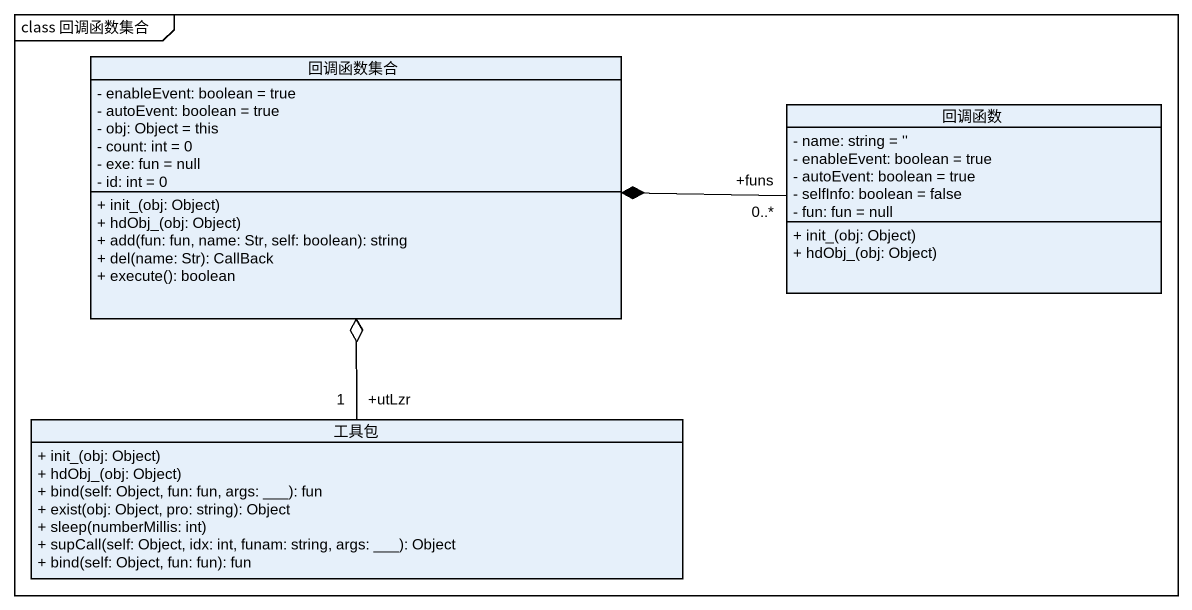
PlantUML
@startuml
mainframe class 回调函数集合
hide circle
hide empty members
skinparam classAttributeIconSize 0
class 回调函数集合 {
  - enableEvent: boolean = true
  - autoEvent: boolean = true
  - obj: Object = this
  - count: int = 0
  - exe: fun = null
  - id: int = 0
  + init_(obj: Object)
  + hdObj_(obj: Object)
  + add(fun: fun, name: Str, self: boolean): string
  + del(name: Str): CallBack
  + execute(): boolean
}
class 回调函数 {
  - name: string = ''
  - enableEvent: boolean = true
  - autoEvent: boolean = true
  - selfInfo: boolean = false
  - fun: fun = null
  + init_(obj: Object)
  + hdObj_(obj: Object)
}
class 工具包 {
  + init_(obj: Object)
  + hdObj_(obj: Object)
  + bind(self: Object, fun: fun, args: ___): fun
  + exist(obj: Object, pro: string): Object
  + sleep(numberMillis: int)
  + supCall(self: Object, idx: int, funam: string, args: ___): Object
  + bind(self: Object, fun: fun): fun
}
回调函数 "+funs\n0..*" -left-* 回调函数集合
工具包 "+utLzr\n1" -up-o 回调函数集合
@enduml
